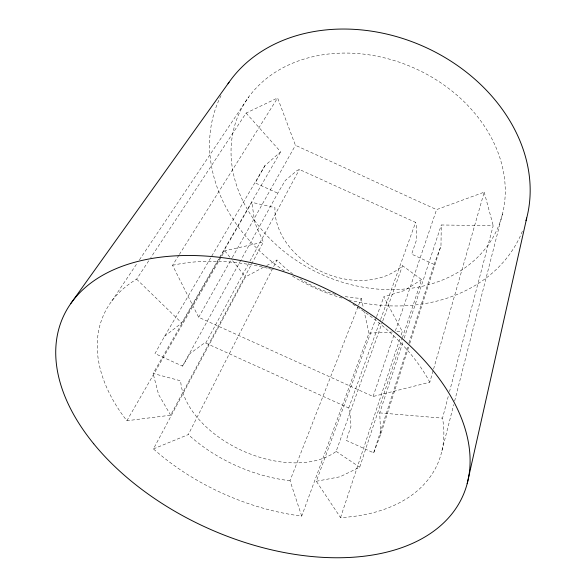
<?xml version="1.0" encoding="UTF-8"?>
<svg xmlns="http://www.w3.org/2000/svg" width="587" height="587" viewBox="0 0 587 587"><rect width="100%" height="100%" fill="white"/><g stroke="black" fill="none" stroke-linecap="round" stroke-linejoin="round"><path stroke-width="0.44" stroke-dasharray="2.94 2.2" d="M409.711 343.6L440.976 245.814L441.277 224.982L493.205 225.687L449.539 391.536M441.93 450.809L453.736 404.604M454.646 401.053L502.78 212.699M376.289 317.472L316.342 481.267L340.533 517.602A182.85 114.333 24.1 0 0 442.532 418.142L448.6 395.08M178.881 255.242L172.556 265.317L198.677 317.281L373.075 396.496L429.801 382.232L433.331 369.913M433.58 369.032L484.202 192.162L436.574 209.625L295.444 145.305L277.614 97.963L246.114 113.064L150.742 257.737M246.114 113.064L280.645 151.798L264.935 165.629L164.58 336.3L154.975 353.601L182.52 366.105L190.137 353.447L203.241 343.872L205.751 343.079L348.729 408.002L349.757 410.394L350.945 426.441L346.205 440.389L373.677 452.856L380.684 434.409L408.596 347.093M373.677 452.856L407.826 346.411M408.948 342.918L434.138 264.392L440.976 245.814M380.684 434.409L379.723 412.896L403.093 341.561M404.23 338.083L441.277 224.982M316.342 481.267L340.093 476.761L359.706 467.193L402.088 338.64M402.374 337.774L421.561 279.581L402.506 265.713A73.669 56.235 24.1 0 1 322.424 272.03A73.669 56.235 24.1 0 1 274.929 207.637L251.867 202.339L220.771 256.211M340.533 517.602L400.004 338.479M401.156 335.001L402.315 331.523L383.817 296.89L404.362 290.565L421.561 279.581M373.075 396.496L394.244 334.208M395.418 330.745L436.574 209.625M220.316 257.003L153.09 373.457L180.649 380.838A90.068 55.948 24.1 0 0 242.343 450.699A90.068 55.948 24.1 0 0 336.146 451.388L382.445 321.852M382.753 320.986L402.506 265.713M348.729 408.002L380.31 320.355M380.618 319.497L415.611 222.407L299.407 169.467L297.22 170.384L285.304 180.451L277.761 193.189L241.162 259.637M376.605 316.613L383.817 296.89M263.57 267.224L245.403 276.961L153.442 448.916A182.85 114.333 24.1 0 0 301.696 516.098L368.966 333.145L364.226 311.734M301.696 516.098L290 480.694L358.268 306.025M358.606 305.174L361.269 298.357A98.543 75.305 24.1 0 1 343.366 296.215M153.442 448.916L188.288 434.585L276.991 260.019A98.543 75.305 24.1 0 0 292.509 273.74M148.724 260.797L136.61 279.17A182.85 114.333 24.1 0 0 126.88 420.754L170.634 415.192L263.358 242.086L254.736 222.48L251.867 202.339M205.751 343.079L249.541 261.905M249.981 261.098L299.407 169.467M182.52 366.105L240.721 260.437M264.935 165.629L255.235 182.931L277.761 193.189M198.677 317.281L231.828 258.368M232.276 257.568L295.444 145.305M126.88 420.754L224.806 250.796L263.358 242.086M164.58 336.3L181.735 322.982L280.645 151.798M179.365 254.472L277.614 97.963M111.868 300.94L137.409 262.873M139.457 259.828L248.771 96.892M266.725 265.529L276.991 260.019M368.966 333.145L392.402 332.007M396.907 331.787L402.315 331.523M379.723 412.896L442.532 418.142M434.138 264.392L411.656 254.156L416.44 240.171L416.337 224.652L415.611 222.407M336.146 451.388L359.706 467.193M136.61 279.17L181.735 322.982M224.806 250.796L230.375 257.869M232.599 260.701L245.403 276.961M170.634 415.192L158.563 394.427L153.09 373.457M484.202 192.162L493.205 225.687M361.269 298.357L363.441 308.168M522.386 231.227A165.321 132.449 24.1 0 1 351.672 300.625M350.799 300.412A165.321 132.449 24.1 0 1 349.045 299.979M342.045 298.064A165.321 132.449 24.1 0 1 292.025 275.853M284.379 270.908A165.321 132.449 24.1 0 1 221.937 93.876M172.556 265.317A182.85 114.333 24.1 0 1 267.833 268.281M268.699 268.494A182.85 114.333 24.1 0 1 273.902 269.822M352.934 304.271A182.85 114.333 24.1 0 1 429.801 382.232M290 480.694A120.548 75.011 24.1 0 1 188.288 434.585M335.5 294.388A98.543 75.305 24.1 0 1 299.818 278.752M254.442 220.286A141.43 113.093 24.1 0 0 491.363 240.164A141.43 113.093 24.1 0 0 358.642 53.622A141.43 113.093 24.1 0 0 254.442 220.286"/><path stroke-width="0.88" d="M467.164 483.717L526.722 217.997M70.645 303.736L229.033 82.268M228.005 83.765A165.321 132.449 24.1 0 1 425.846 47.466A165.321 132.449 24.1 0 1 525.989 220.683M93.7 443.772A218.98 133.491 24.1 0 0 451.058 514.931A218.98 133.491 24.1 0 0 243.965 261.178A218.98 133.491 24.1 0 0 93.7 443.772"/></g></svg>
